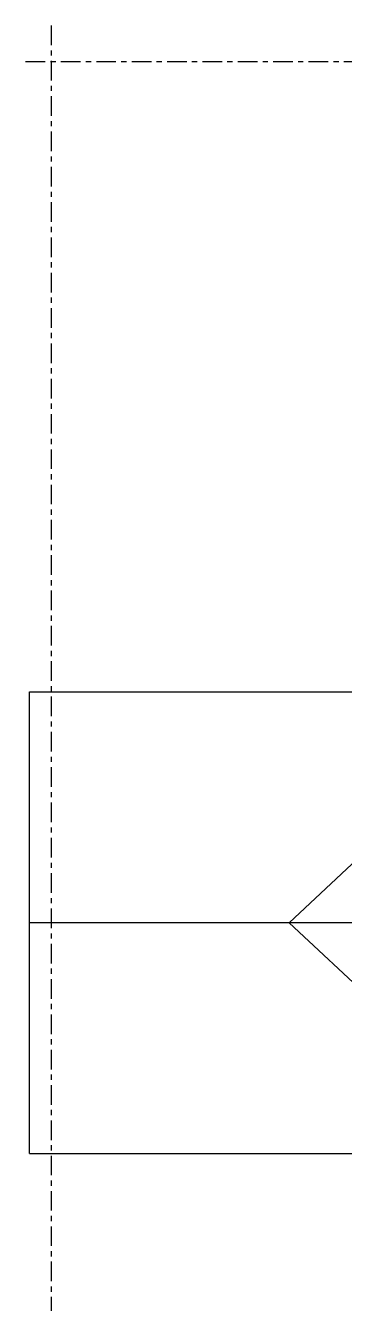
# Model space of a CAD drawing. Extents: x -14.8 to 35.6, y 44.5 to 81.2.
# Drawn here: x 5.29 to 11.37, y 56.82 to 81.25 of the extents above; entities that cross this region are included whole.
import ezdxf

# ---------------------------------------------------------------- set-up
doc = ezdxf.new("R2010")
doc.units = 0
doc.header["$MEASUREMENT"] = 0
doc.linetypes.add('CENTER2', pattern=[1.125, 0.75, -0.125, 0.125, -0.125])
doc.layers.add('EJES', color=161, linetype='CENTER2')
doc.layers.add('NUEVO', color=1, linetype='CONTINUOUS')

msp = doc.modelspace()

# ---------------------------------------------------------------- linework, layer by layer
at = {"layer": 'EJES', "linetype": 'CENTER2', "ltscale": 0.5}
for p, q in [((5.774, 81.248), (5.774, 56.1)), ((5.287, 80.558), (20.057, 80.558))]:
    msp.add_line(p, q, dxfattribs=at)
at = {"layer": 'NUEVO', "ltscale": 0.5}
for p, q in [((5.361, 68.511), (11.984, 68.511)), ((5.361, 59.691), (5.361, 68.511)), ((10.32, 64.101), (14.162, 67.711)), ((14.784, 64.101), (5.361, 64.101)), ((10.32, 64.101), (15.024, 59.691)), ((5.361, 59.691), (19.484, 59.691))]:
    msp.add_line(p, q, dxfattribs=at)

doc.saveas('drawing.dxf')
